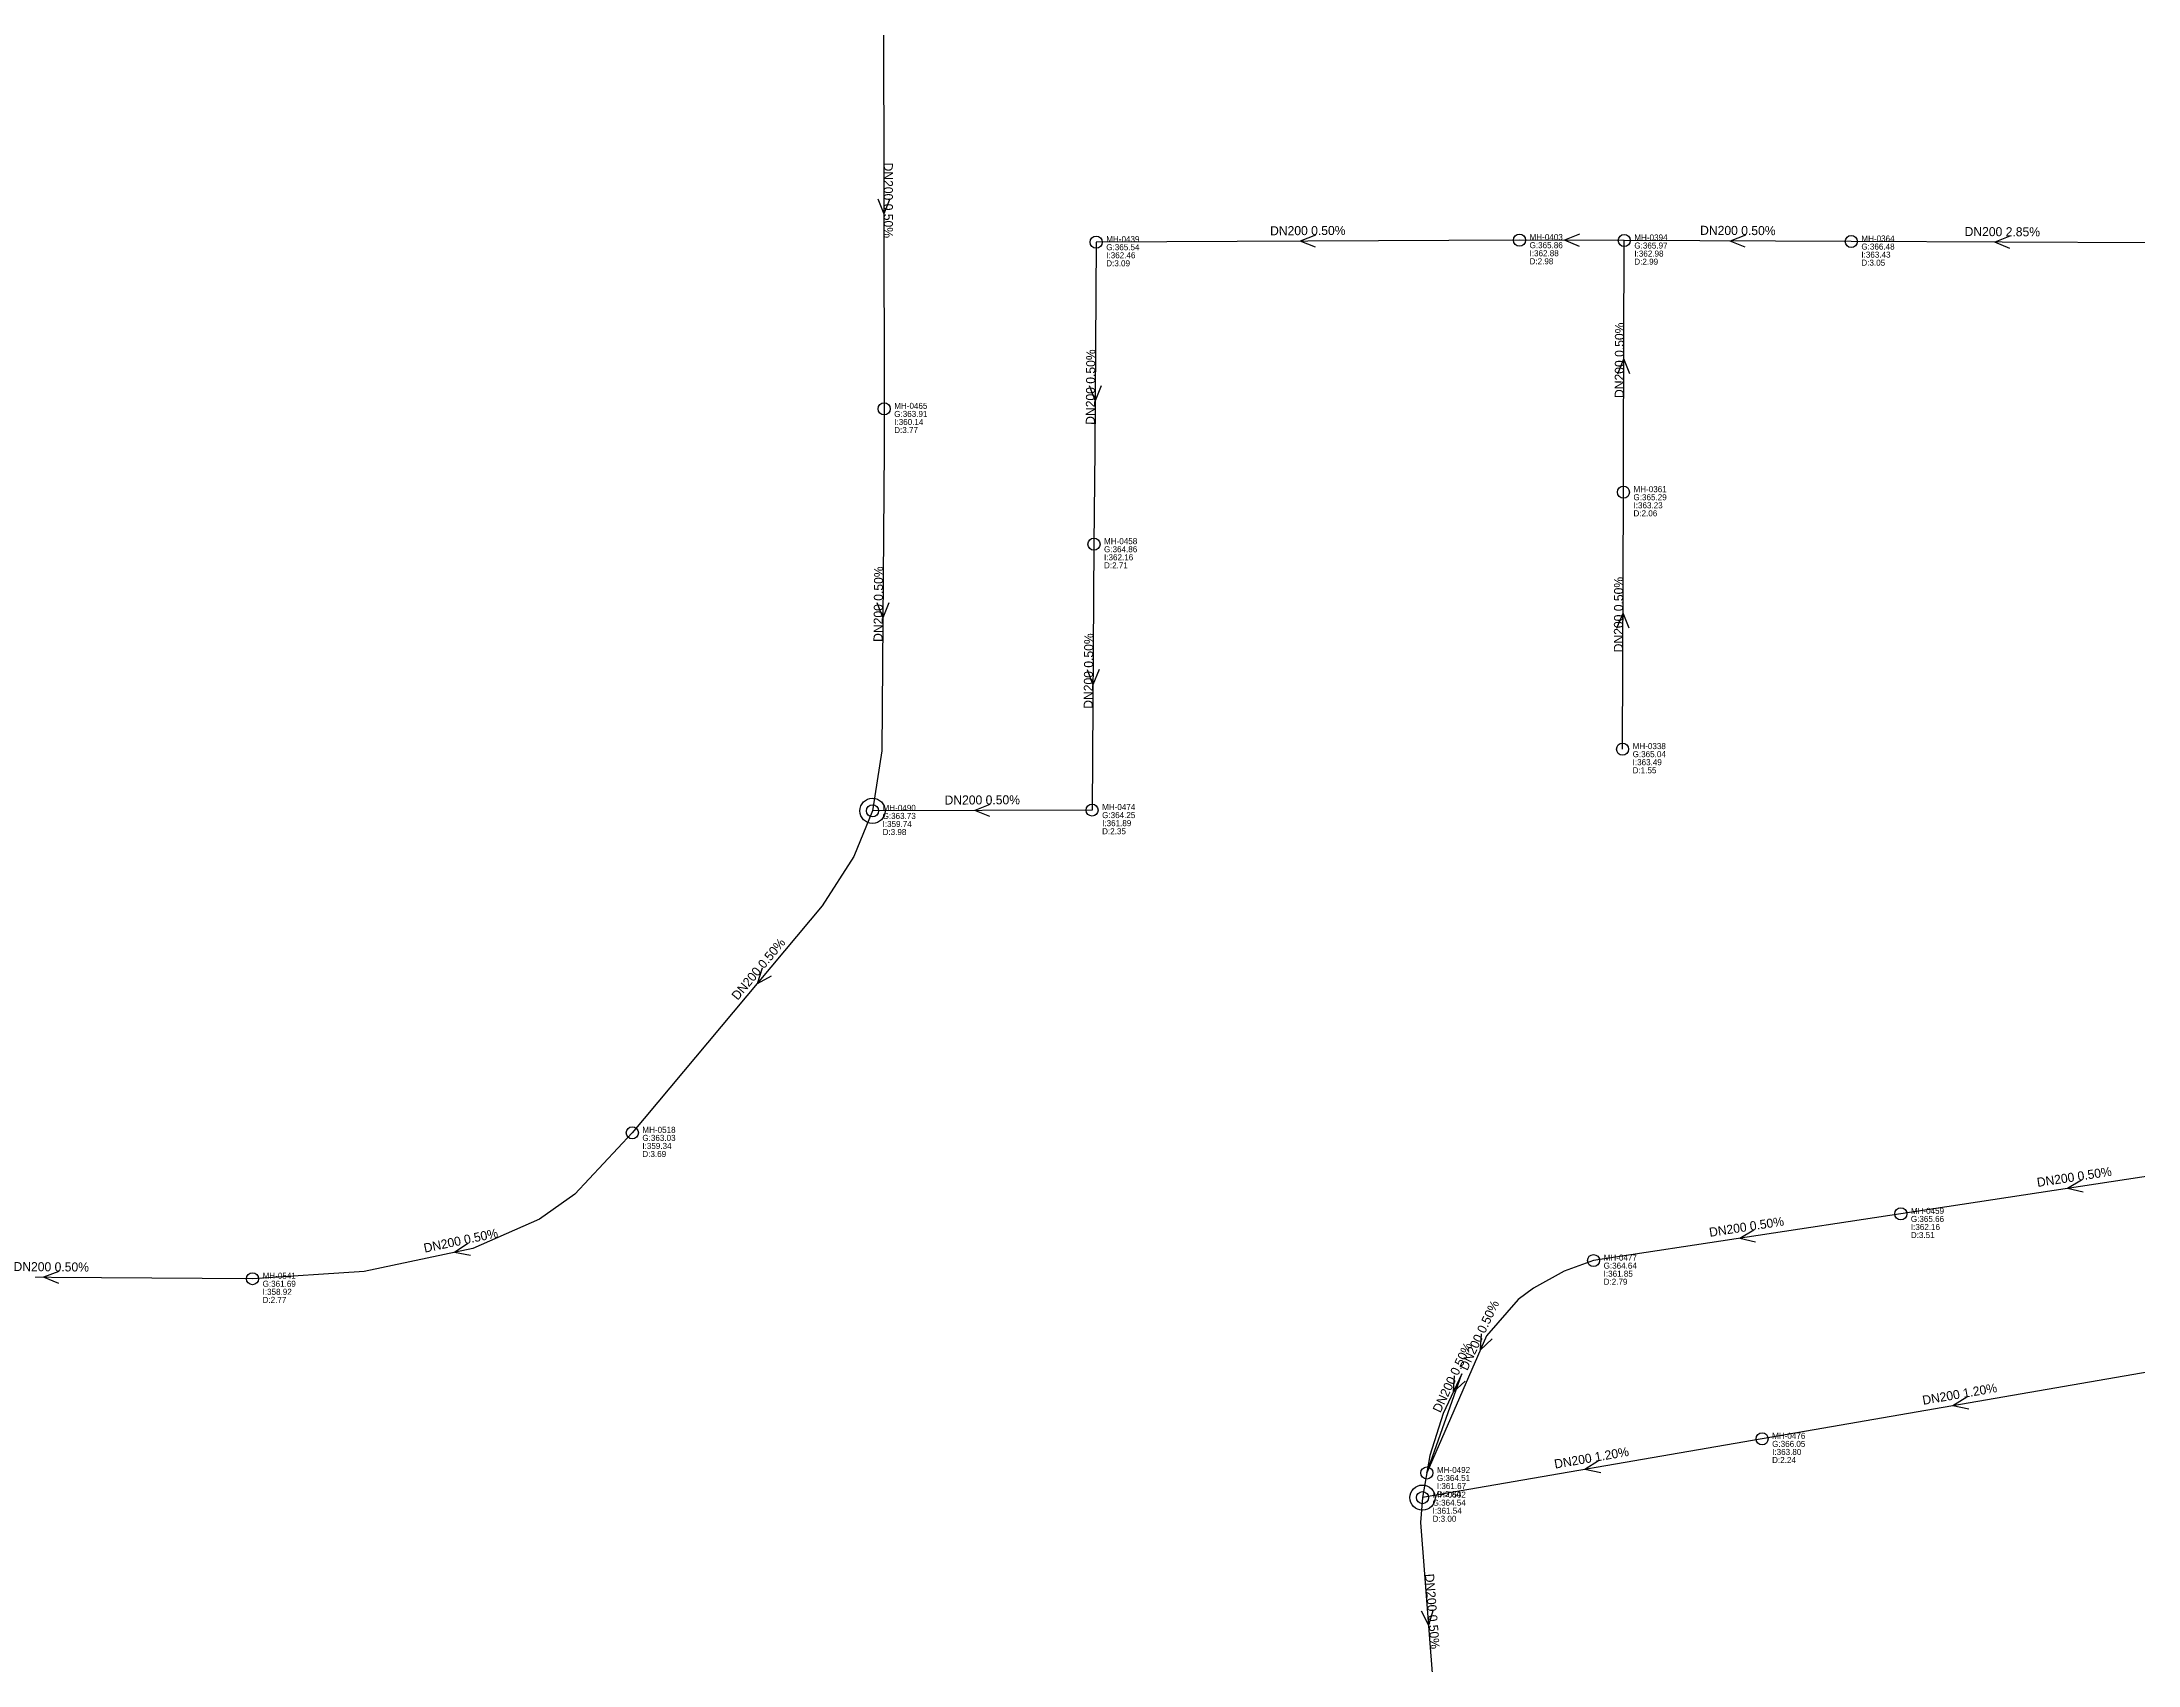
# Model space of a CAD drawing. Header units: metres. Extents: x 449149 to 451990, y 2566737 to 2570847.
# Drawn here: x 451077.6 to 451494.1, y 2568824.4 to 2569146.9 of the extents above; entities that cross this region are included whole.
import ezdxf
from ezdxf.enums import TextEntityAlignment as Align

# ---------------------------------------------------------------- set-up
doc = ezdxf.new("R2010")
doc.units = ezdxf.units.M
for name, color, linetype in [('SEW-DROP', 6, 'Continuous'), ('SEW-LABEL', 2, 'Continuous'), ('SEW-MH', 7, 'Continuous'), ('SEW-MH-LABEL', 8, 'Continuous'), ('SEW-PIPE-DN200', 3, 'Continuous')]:
    doc.layers.add(name, color=color, linetype=linetype)

msp = doc.modelspace()

# ---------------------------------------------------------------- linework, layer by layer
at = {"layer": 'SEW-DROP'}
for centre in [(451242.65, 2568994.13), (451351.93, 2568857.7)]:
    msp.add_circle(centre, 2.5, dxfattribs=at)
at = {"layer": 'SEW-LABEL'}
for p, q in [((451243.69, 2569115.71), (451244.9, 2569112.72)), ((451246.09, 2569115.72), (451244.9, 2569112.72)), ((451330.64, 2569108.52), (451327.64, 2569107.3)), ((451383.12, 2569108.67), (451380.11, 2569107.48)), ((451416.08, 2569108.53), (451413.08, 2569107.34)), ((451468.64, 2569108.28), (451465.63, 2569107.09)), ((451330.65, 2569106.12), (451327.64, 2569107.3)), ((451383.11, 2569106.27), (451380.11, 2569107.48)), ((451416.07, 2569106.13), (451413.08, 2569107.34)), ((451468.63, 2569105.88), (451465.63, 2569107.09)), ((451390.73, 2569080.94), (451391.94, 2569083.94)), ((451393.13, 2569080.94), (451391.94, 2569083.94)), ((451285.68, 2569078.62), (451286.86, 2569075.61)), ((451288.08, 2569078.6), (451286.86, 2569075.61)), ((451243.51, 2569035.5), (451244.69, 2569032.49)), ((451245.91, 2569035.48), (451244.69, 2569032.49)), ((451390.56, 2569030.42), (451391.77, 2569033.42)), ((451392.96, 2569030.42), (451391.77, 2569033.42)), ((451285.27, 2569022.21), (451286.45, 2569019.2)), ((451287.67, 2569022.19), (451286.45, 2569019.2)), ((451265.95, 2568995.42), (451262.96, 2568994.2)), ((451265.96, 2568993.02), (451262.96, 2568994.2)), ((451220.7, 2568962.86), (451219.7, 2568959.79)), ((451222.54, 2568961.32), (451219.7, 2568959.79)), ((451482.86, 2568920.75), (451480.08, 2568919.11)), ((451483.22, 2568918.38), (451480.08, 2568919.11)), ((451162.25, 2568908.18), (451159.56, 2568906.39)), ((451417.74, 2568910.84), (451414.96, 2568909.21)), ((451418.1, 2568908.47), (451414.96, 2568909.21)), ((451162.74, 2568905.83), (451159.56, 2568906.39)), ((451080.97, 2568902.65), (451077.96, 2568901.47)), ((451080.95, 2568900.25), (451077.96, 2568901.47)), ((451363.58, 2568890.26), (451363.38, 2568887.03)), ((451365.75, 2568889.23), (451363.38, 2568887.03)), ((451358.24, 2568881.88), (451358.04, 2568878.65)), ((451360.41, 2568880.86), (451358.04, 2568878.65)), ((451460.08, 2568877.65), (451457.33, 2568875.95)), ((451460.49, 2568875.28), (451457.33, 2568875.95)), ((451386.93, 2568864.98), (451384.18, 2568863.28)), ((451387.34, 2568862.61), (451384.18, 2568863.28)), ((451351.68, 2568835.24), (451353.11, 2568832.34)), ((451354.08, 2568835.43), (451353.11, 2568832.34))]:
    msp.add_line(p, q, dxfattribs=at)
at = {"layer": 'SEW-MH'}
for centre in [(451287.09, 2569107.11), (451371.2, 2569107.51), (451392.02, 2569107.44), (451437.13, 2569107.23), (451244.96, 2569073.99), (451391.85, 2569057.44), (451286.65, 2569047.11), (451391.68, 2569006.4), (451242.65, 2568994.13), (451286.27, 2568994.29), (451194.92, 2568930.17), (451446.96, 2568914.07), (451385.92, 2568904.79), (451119.46, 2568901.19), (451419.4, 2568869.38), (451352.79, 2568862.6), (451351.93, 2568857.7)]:
    msp.add_circle(centre, 1.2, dxfattribs=at)
at = {"layer": 'SEW-PIPE-DN200'}
for points in [[(451244.84, 2569154.44), (451244.96, 2569073.99)], [(451287.09, 2569107.11), (451286.79, 2569065.88), (451286.65, 2569047.11)], [(451371.2, 2569107.51), (451287.09, 2569107.11)], [(451392.02, 2569107.44), (451371.2, 2569107.51)], [(451391.85, 2569057.44), (451391.88, 2569065.51), (451392.02, 2569107.44)], [(451437.13, 2569107.23), (451392.02, 2569107.44)], [(451497.13, 2569106.95), (451437.13, 2569107.23)], [(451244.96, 2569073.99), (451244.97, 2569066.02), (451244.47, 2569006.08), (451242.65, 2568994.13)], [(451391.68, 2569006.4), (451391.85, 2569057.44)], [(451286.65, 2569047.11), (451286.27, 2568994.29), (451286.27, 2568994.29)], [(451242.65, 2568994.13), (451238.92, 2568985.06), (451232.63, 2568975.25), (451194.92, 2568930.17)], [(451286.27, 2568994.29), (451242.65, 2568994.13)], [(451194.92, 2568930.17), (451183.53, 2568918.02), (451176.48, 2568913.05), (451163.25, 2568907.17), (451141.67, 2568902.63), (451119.46, 2568901.19)], [(451516.16, 2568924.6), (451446.96, 2568914.07)], [(451446.96, 2568914.07), (451385.92, 2568904.79)], [(451385.92, 2568904.79), (451380.08, 2568902.71), (451374, 2568899.34), (451370.91, 2568897.03), (451364.66, 2568889.85), (451352.79, 2568862.6)], [(451119.46, 2568901.19), (451119.46, 2568901.19), (451039.46, 2568901.72)], [(451352.79, 2568862.6), (451359.76, 2568882.31), (451356.04, 2568874.41), (451353.4, 2568866.1), (451351.93, 2568857.7)], [(451498.22, 2568883.03), (451419.4, 2568869.38)], [(451419.4, 2568869.38), (451351.93, 2568857.7)], [(451351.93, 2568857.7), (451351.54, 2568852.75), (451354.83, 2568809.98)]]:
    msp.add_lwpolyline(points, dxfattribs=at)

# ---------------------------------------------------------------- texts
at = {"layer": 'SEW-LABEL'}
for s, rotation, p in [('DN200 0.50%', -89.9158, (451244.9, 2569115.42)), ('DN200 0.50%', 0.2733, (451329.14, 2569108.51)), ('DN200 0.50%', 359.7313, (451414.58, 2569108.53)), ('DN200 2.85%', 359.7313, (451467.13, 2569108.29)), ('DN200 0.50%', 89.8054, (451391.94, 2569083.64)), ('DN200 0.50%', 89.5856, (451286.87, 2569078.31)), ('DN200 0.50%', 89.5237, (451244.7, 2569035.19)), ('DN200 0.50%', 89.8053, (451391.77, 2569033.12)), ('DN200 0.50%', 89.5853, (451286.46, 2569021.9)), ('DN200 0.50%', 0.2137, (451264.46, 2568995.41)), ('DN200 0.50%', 50.0865, (451220.66, 2568962.14)), ('DN200 0.50%', 8.6502, (451481.56, 2568920.54)), ('DN200 0.50%', 8.6502, (451416.44, 2568910.63)), ('DN200 0.50%', 11.8727, (451161.02, 2568907.9)), ('DN200 0.50%', 359.6236, (451079.46, 2568902.66)), ('DN200 0.50%', 64.697, (451364.02, 2568889.59)), ('DN200 0.50%', 64.7502, (451358.68, 2568881.21)), ('DN200 1.20%', 9.8246, (451458.81, 2568877.41)), ('DN200 1.20%', 9.8246, (451385.66, 2568864.74)), ('DN200 0.50%', -85.6034, (451352.99, 2568835.04))]:
    msp.add_text(s, height=1.8, rotation=rotation, dxfattribs=at).set_placement(p, align=Align.CENTER)
at = {"layer": 'SEW-MH-LABEL'}
for s, p in [('MH-0439', (451289.09, 2569107.11)), ('MH-0403', (451373.2, 2569107.51)), ('MH-0394', (451394.02, 2569107.44)), ('MH-0364', (451439.13, 2569107.23)), ('G:365.54', (451289.09, 2569105.51)), ('I:362.46', (451289.09, 2569103.91)), ('G:365.86', (451373.2, 2569105.91)), ('D:2.98', (451373.2, 2569102.71)), ('I:362.88', (451373.2, 2569104.31)), ('G:365.97', (451394.02, 2569105.84)), ('I:362.98', (451394.02, 2569104.24)), ('G:366.48', (451439.13, 2569105.63)), ('I:363.43', (451439.13, 2569104.03)), ('D:3.09', (451289.09, 2569102.31)), ('D:2.99', (451394.02, 2569102.64)), ('D:3.05', (451439.13, 2569102.43)), ('MH-0465', (451246.96, 2569073.99)), ('G:363.91', (451246.96, 2569072.39)), ('I:360.14', (451246.96, 2569070.79)), ('D:3.77', (451246.96, 2569069.19)), ('MH-0361', (451393.85, 2569057.44)), ('G:365.29', (451393.85, 2569055.84)), ('I:363.23', (451393.85, 2569054.24)), ('D:2.06', (451393.85, 2569052.64)), ('G:364.86', (451288.65, 2569045.51)), ('MH-0458', (451288.65, 2569047.11)), ('D:2.71', (451288.65, 2569042.31)), ('I:362.16', (451288.65, 2569043.91)), ('G:365.04', (451393.68, 2569004.8)), ('MH-0338', (451393.68, 2569006.4)), ('I:363.49', (451393.68, 2569003.2)), ('D:1.55', (451393.68, 2569001.6)), ('G:363.73', (451244.65, 2568992.53)), ('MH-0490', (451244.65, 2568994.13)), ('I:359.74', (451244.65, 2568990.93)), ('G:364.25', (451288.27, 2568992.69)), ('MH-0474', (451288.27, 2568994.29)), ('I:361.89', (451288.27, 2568991.09)), ('D:3.98', (451244.65, 2568989.33)), ('D:2.35', (451288.27, 2568989.49)), ('G:363.03', (451196.92, 2568928.57)), ('MH-0518', (451196.92, 2568930.17)), ('D:3.69', (451196.92, 2568925.37)), ('I:359.34', (451196.92, 2568926.97)), ('G:365.66', (451448.96, 2568912.47)), ('MH-0459', (451448.96, 2568914.07)), ('D:3.51', (451448.96, 2568909.27)), ('I:362.16', (451448.96, 2568910.87)), ('G:364.64', (451387.92, 2568903.19)), ('MH-0477', (451387.92, 2568904.79)), ('G:361.69', (451121.46, 2568899.59)), ('MH-0541', (451121.46, 2568901.19)), ('D:2.79', (451387.92, 2568899.99)), ('I:361.85', (451387.92, 2568901.59)), ('D:2.77', (451121.46, 2568896.39)), ('I:358.92', (451121.46, 2568897.99)), ('G:366.05', (451421.4, 2568867.78)), ('MH-0476', (451421.4, 2568869.38)), ('I:363.80', (451421.4, 2568866.18)), ('MH-0492', (451354.79, 2568862.6)), ('D:2.24', (451421.4, 2568864.58)), ('MH-0502', (451353.93, 2568857.7)), ('G:364.51', (451354.79, 2568861)), ('D:2.84', (451354.79, 2568857.8)), ('I:361.67', (451354.79, 2568859.4)), ('G:364.54', (451353.93, 2568856.1)), ('D:3.00', (451353.93, 2568852.9)), ('I:361.54', (451353.93, 2568854.5))]:
    msp.add_text(s, height=1.2, dxfattribs=at).set_placement(p)

doc.saveas('drawing.dxf')
